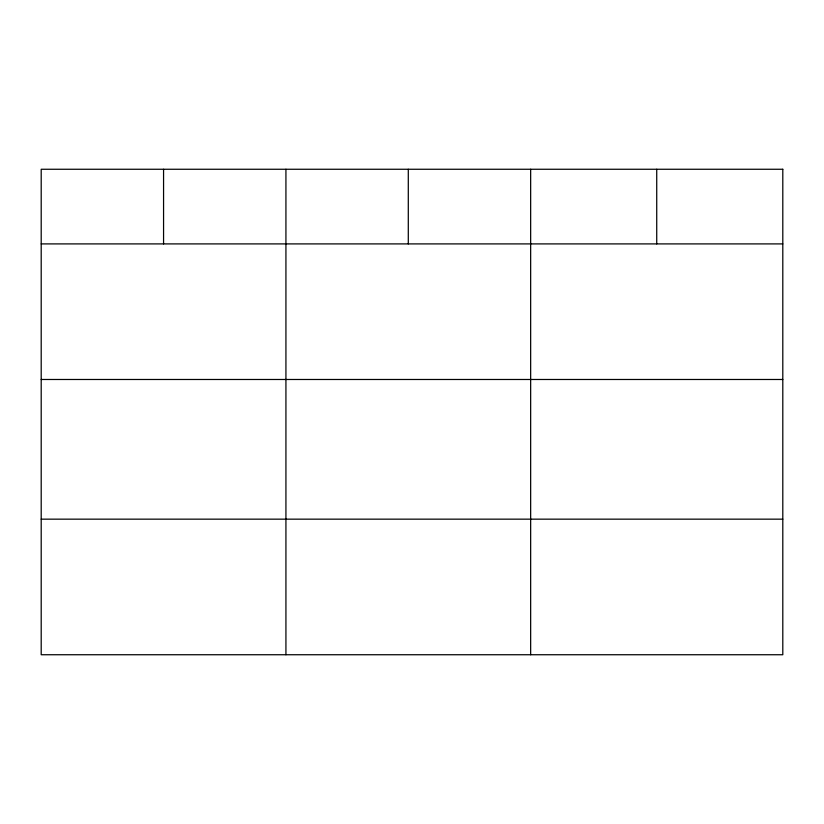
<?xml version="1.0" encoding="UTF-8"?>
<svg xmlns="http://www.w3.org/2000/svg" width="824" height="824" viewBox="0 0 824 824"><rect width="100%" height="100%" fill="white"/><g stroke="black" fill="none" stroke-linecap="round" stroke-linejoin="round"><path stroke-width="1.24" d="M41.2 243.904L782.8 243.904M41.2 379.483L782.8 379.483M41.2 519.161L782.8 519.161M656.728 169.26L656.728 243.904M530.656 169.26L530.656 654.74M408.292 169.26L408.292 243.904M285.928 169.26L285.928 654.74M163.564 169.26L163.564 243.904M782.8 169.26L41.2 169.26L41.2 654.74L782.8 654.74L782.8 169.26"/></g></svg>
